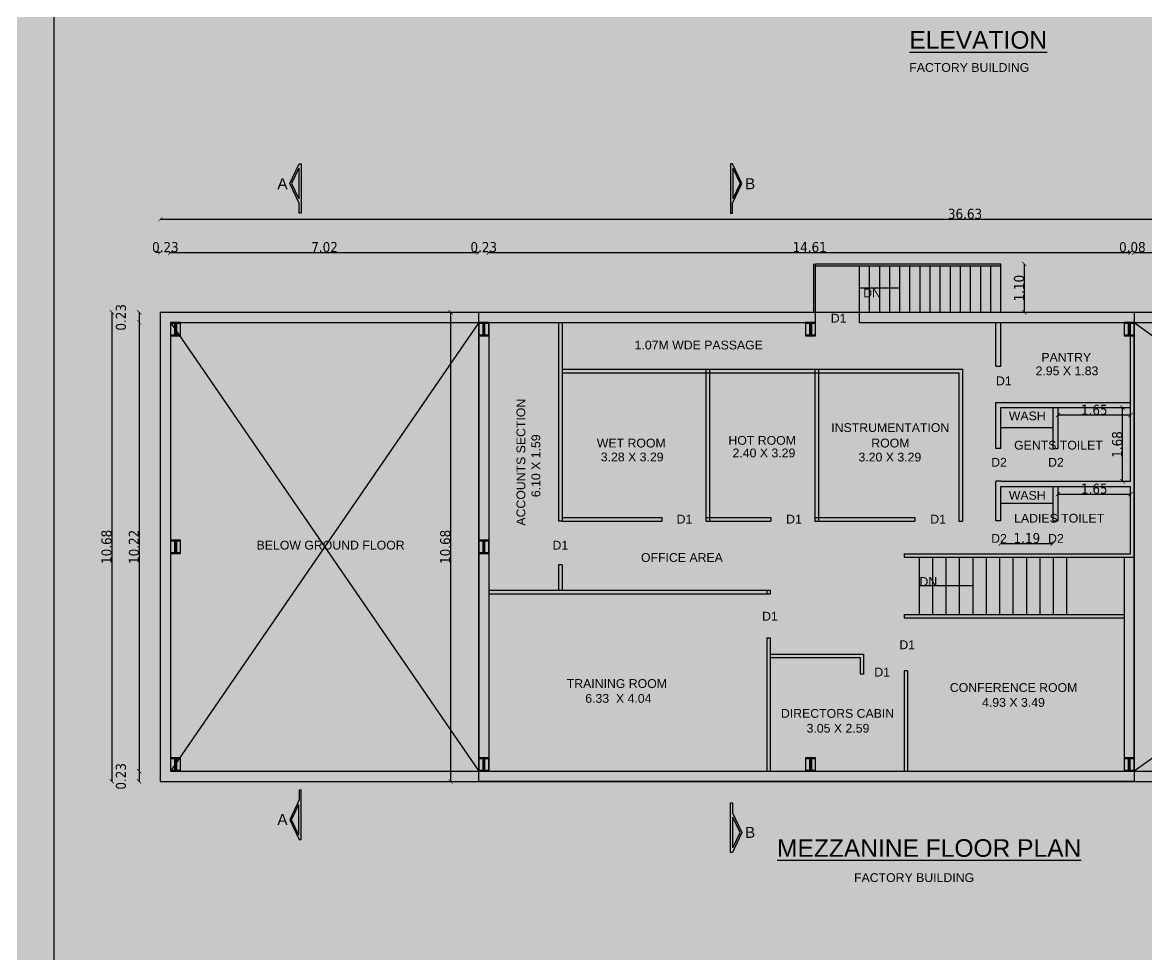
# Model space of a CAD drawing. Header units: metres. Extents: x 0 to 11269, y -5244 to -4054.
# Drawn here: x 10096.2 to 10121.78, y -4839.14 to -4817.93 of the extents above; entities that cross this region are included whole.
import ezdxf

# ---------------------------------------------------------------- set-up
doc = ezdxf.new("R2010")
doc.units = ezdxf.units.M
doc.header["$MEASUREMENT"] = 0
doc.header["$PDMODE"] = 2
doc.linetypes.add('HIDDEN', pattern=[0.375, 0.25, -0.125])
doc.linetypes.add('HIDDEN2', pattern=[0.1875, 0.125, -0.0625])
for name, color, linetype in [('2CON', 5, 'Continuous'), ('3CON', 3, 'Continuous'), ('BOUNDARY', 6, 'Continuous'), ('DIM', 3, 'Continuous'), ('G', 5, 'Continuous'), ('REIN', 3, 'Continuous'), ('TEX', 2, 'Continuous')]:
    doc.layers.add(name, color=color, linetype=linetype)
doc.styles.get("Standard").update_dxf_attribs({"font": 'arial.ttf'})
doc.styles.add('STYLE1', font='tahoma.ttf', dxfattribs={"height": 0.23})
doc.styles.add('SUBBU3', font='swissl.ttf', dxfattribs={"width": 0.8})
doc.dimstyles.new('300', dxfattribs={"dimscale": 0.1, "dimtxt": 500, "dimasz": 2000, "dimexe": 400, "dimexo": 1500, "dimgap": 0, "dimtad": 1, "dimlfac": 0.001, "dimzin": 0, "dimdsep": 46, "dimtxsty": 'Standard', "dimcen": 800, "dimse1": 1, "dimse2": 1, "dimclrd": 1, "dimclre": 5, "dimclrt": 3, "dimadec": 0, "dimazin": 0, "dimtfac": 1, "dimtix": 1, "dimtofl": 0, "dimtmove": 1, "dimatfit": 3, "dimfxl": 0, "dimtolj": 1, "dimtzin": 0, "dimarcsym": 0})
doc.dimstyles.new('FLOOR PLAN', dxfattribs={"dimtxt": 0.4, "dimasz": 0.1, "dimexe": 0.18, "dimexo": 0.0625, "dimgap": 0, "dimtad": 1, "dimzin": 0, "dimdsep": 46, "dimtxsty": 'Standard', "dimblk": 'ARCHTICK', "dimcen": 0.09, "dimse1": 1, "dimse2": 1, "dimclrd": 254, "dimclrt": 3, "dimadec": 0, "dimazin": 0, "dimtfac": 1, "dimtix": 1, "dimtofl": 0, "dimtmove": 1, "dimatfit": 0, "dimfxl": 0, "dimtolj": 1, "dimtzin": 0, "dimlwd": -1, "dimarcsym": 0})
doc.dimstyles.new('GG', dxfattribs={"dimscale": 0.1, "dimtxt": 2000, "dimasz": 2000, "dimexe": 400, "dimexo": 1500, "dimgap": 0.08, "dimtad": 1, "dimlfac": 0.001, "dimzin": 0, "dimdsep": 46, "dimtxsty": 'Standard', "dimcen": 800, "dimse1": 1, "dimse2": 1, "dimclrd": 1, "dimclre": 5, "dimclrt": 3, "dimadec": 0, "dimazin": 0, "dimtfac": 1, "dimtix": 1, "dimtofl": 0, "dimtmove": 0, "dimatfit": 3, "dimfxl": 0, "dimtolj": 1, "dimtzin": 0, "dimarcsym": 0})

# ---------------------------------------------------------------- blocks, each defined once
blk = doc.blocks.new('_ArchTick')
at = {"color": 0, "lineweight": 0, "const_width": 0.15}
blk.add_lwpolyline([(-0.5, -0.5), (0.5, 0.5)], dxfattribs=at)
blk = doc.blocks.new('*D25')
at = {"layer": 'DEFPOINTS', "color": 0, "linetype": 'ByBlock', "ltscale": 100}
for p in [(10100.241, -4824.524), (10098.859, -4824.754), (10100.241, -4824.754)]:
    blk.add_point(p, dxfattribs=at)
at = {"layer": 'DIM', "color": 254, "linetype": 'HIDDEN', "ltscale": 100}
blk.add_line((10098.859, -4824.524), (10098.859, -4824.754), dxfattribs=at)
at = {"layer": 'DIM', "color": 254, "linetype": 'ByBlock', "ltscale": 100, "xscale": 0.1, "yscale": 0.1, "zscale": 0.1}
for p, rotation in [((10098.859, -4824.524), 90), ((10098.859, -4824.754), 270)]:
    blk.add_blockref('_ArchTick', p, dxfattribs=dict(at, rotation=rotation))
at = {"layer": 'DIM', "color": 3, "linetype": 'ByBlock', "ltscale": 100, "insert": (10098.444, -4824.639), "char_height": 0.23, "attachment_point": 5, "rotation": 90, "style": 'STYLE1'}
blk.add_mtext('\\A1;0.23', dxfattribs=at)
blk = doc.blocks.new('*D26')
at = {"layer": 'DEFPOINTS', "color": 0, "linetype": 'ByBlock', "ltscale": 100}
for p in [(10100.241, -4824.754), (10098.859, -4834.971), (10100.369, -4834.971)]:
    blk.add_point(p, dxfattribs=at)
at = {"layer": 'DIM', "color": 254, "linetype": 'HIDDEN', "ltscale": 100}
blk.add_line((10098.859, -4824.754), (10098.859, -4834.971), dxfattribs=at)
at = {"layer": 'DIM', "color": 254, "linetype": 'ByBlock', "ltscale": 100, "xscale": 0.1, "yscale": 0.1, "zscale": 0.1}
for p, rotation in [((10098.859, -4824.754), 90), ((10098.859, -4834.971), 270)]:
    blk.add_blockref('_ArchTick', p, dxfattribs=dict(at, rotation=rotation))
at = {"layer": 'DIM', "color": 3, "linetype": 'ByBlock', "ltscale": 100, "insert": (10098.74, -4829.863), "char_height": 0.23, "attachment_point": 5, "rotation": 90, "style": 'STYLE1'}
blk.add_mtext('\\A1;10.22', dxfattribs=at)
blk = doc.blocks.new('*D27')
at = {"layer": 'DEFPOINTS', "color": 0, "linetype": 'ByBlock', "ltscale": 100}
for p in [(10100.369, -4834.971), (10098.859, -4835.201), (10100.369, -4835.201)]:
    blk.add_point(p, dxfattribs=at)
at = {"layer": 'DIM', "color": 254, "linetype": 'HIDDEN', "ltscale": 100}
blk.add_line((10098.859, -4834.971), (10098.859, -4835.201), dxfattribs=at)
at = {"layer": 'DIM', "color": 254, "linetype": 'ByBlock', "ltscale": 100, "xscale": 0.1, "yscale": 0.1, "zscale": 0.1}
for p, rotation in [((10098.859, -4834.971), 90), ((10098.859, -4835.201), 270)]:
    blk.add_blockref('_ArchTick', p, dxfattribs=dict(at, rotation=rotation))
at = {"layer": 'DIM', "color": 3, "linetype": 'ByBlock', "ltscale": 100, "insert": (10098.444, -4835.086), "char_height": 0.23, "attachment_point": 5, "rotation": 90, "style": 'STYLE1'}
blk.add_mtext('\\A1;0.23', dxfattribs=at)
blk = doc.blocks.new('*D28')
at = {"layer": 'DEFPOINTS', "color": 0, "linetype": 'ByBlock', "ltscale": 100}
for p in [(10100.67, -4824.524), (10098.237, -4835.201), (10100.67, -4835.201)]:
    blk.add_point(p, dxfattribs=at)
at = {"layer": 'DIM', "color": 254, "linetype": 'HIDDEN', "ltscale": 100}
blk.add_line((10098.237, -4824.524), (10098.237, -4835.201), dxfattribs=at)
at = {"layer": 'DIM', "color": 254, "linetype": 'ByBlock', "ltscale": 100, "xscale": 0.1, "yscale": 0.1, "zscale": 0.1}
for p, rotation in [((10098.237, -4824.524), 90), ((10098.237, -4835.201), 270)]:
    blk.add_blockref('_ArchTick', p, dxfattribs=dict(at, rotation=rotation))
at = {"layer": 'DIM', "color": 3, "linetype": 'ByBlock', "ltscale": 100, "insert": (10098.117, -4829.863), "char_height": 0.23, "attachment_point": 5, "rotation": 90, "style": 'STYLE1'}
blk.add_mtext('\\A1;10.68', dxfattribs=at)
blk = doc.blocks.new('*D29')
at = {"layer": 'DEFPOINTS', "color": 0, "linetype": 'ByBlock', "ltscale": 100}
for p in [(10099.57, -4823.163), (10099.34, -4824.646), (10099.57, -4824.646)]:
    blk.add_point(p, dxfattribs=at)
at = {"layer": 'DIM', "color": 254, "linetype": 'HIDDEN', "ltscale": 100}
for p, q in [((10099.34, -4823.163), (10099.24, -4823.163)), ((10099.57, -4823.163), (10099.67, -4823.163))]:
    blk.add_line(p, q, dxfattribs=at)
at = {"layer": 'DIM', "color": 254, "linetype": 'ByBlock', "ltscale": 100, "xscale": 0.1, "yscale": 0.1, "zscale": 0.1}
blk.add_blockref('_ArchTick', (10099.34, -4823.163), dxfattribs=at)
at = {"layer": 'DIM', "color": 254, "linetype": 'ByBlock', "ltscale": 100, "xscale": 0.1, "yscale": 0.1, "zscale": 0.1, "rotation": 180}
blk.add_blockref('_ArchTick', (10099.57, -4823.163), dxfattribs=at)
at = {"layer": 'DIM', "color": 3, "linetype": 'ByBlock', "ltscale": 100, "insert": (10099.455, -4823.043), "char_height": 0.23, "attachment_point": 5, "style": 'STYLE1'}
blk.add_mtext('\\A1;0.23', dxfattribs=at)
blk = doc.blocks.new('*D30')
at = {"layer": 'DEFPOINTS', "color": 0, "linetype": 'ByBlock', "ltscale": 100}
for p in [(10106.585, -4823.163), (10099.57, -4824.646), (10106.585, -4825.121)]:
    blk.add_point(p, dxfattribs=at)
at = {"layer": 'DIM', "color": 254, "linetype": 'HIDDEN', "ltscale": 100}
blk.add_line((10099.57, -4823.163), (10106.585, -4823.163), dxfattribs=at)
at = {"layer": 'DIM', "color": 254, "linetype": 'ByBlock', "ltscale": 100, "xscale": 0.1, "yscale": 0.1, "zscale": 0.1, "rotation": 180}
blk.add_blockref('_ArchTick', (10099.57, -4823.163), dxfattribs=at)
at = {"layer": 'DIM', "color": 254, "linetype": 'ByBlock', "ltscale": 100, "xscale": 0.1, "yscale": 0.1, "zscale": 0.1}
blk.add_blockref('_ArchTick', (10106.585, -4823.163), dxfattribs=at)
at = {"layer": 'DIM', "color": 3, "linetype": 'ByBlock', "ltscale": 100, "insert": (10103.077, -4823.043), "char_height": 0.23, "attachment_point": 5, "style": 'STYLE1'}
blk.add_mtext('\\A1;7.02', dxfattribs=at)
blk = doc.blocks.new('*D31')
at = {"layer": 'DEFPOINTS', "color": 0, "linetype": 'ByBlock', "ltscale": 100}
for p in [(10106.815, -4823.163), (10106.585, -4825.121), (10106.815, -4825.118)]:
    blk.add_point(p, dxfattribs=at)
at = {"layer": 'DIM', "color": 254, "linetype": 'HIDDEN', "ltscale": 100}
for p, q in [((10106.585, -4823.163), (10106.485, -4823.163)), ((10106.815, -4823.163), (10106.915, -4823.163))]:
    blk.add_line(p, q, dxfattribs=at)
at = {"layer": 'DIM', "color": 254, "linetype": 'ByBlock', "ltscale": 100, "xscale": 0.1, "yscale": 0.1, "zscale": 0.1}
blk.add_blockref('_ArchTick', (10106.585, -4823.163), dxfattribs=at)
at = {"layer": 'DIM', "color": 254, "linetype": 'ByBlock', "ltscale": 100, "xscale": 0.1, "yscale": 0.1, "zscale": 0.1, "rotation": 180}
blk.add_blockref('_ArchTick', (10106.815, -4823.163), dxfattribs=at)
at = {"layer": 'DIM', "color": 3, "linetype": 'ByBlock', "ltscale": 100, "insert": (10106.7, -4823.043), "char_height": 0.23, "attachment_point": 5, "style": 'STYLE1'}
blk.add_mtext('\\A1;0.23', dxfattribs=at)
blk = doc.blocks.new('*D32')
at = {"layer": 'DEFPOINTS', "color": 0, "linetype": 'ByBlock', "ltscale": 100}
for p in [(10121.42, -4823.163), (10106.815, -4825.118), (10121.42, -4825.118)]:
    blk.add_point(p, dxfattribs=at)
at = {"layer": 'DIM', "color": 254, "linetype": 'HIDDEN', "ltscale": 100}
blk.add_line((10106.815, -4823.163), (10121.42, -4823.163), dxfattribs=at)
at = {"layer": 'DIM', "color": 254, "linetype": 'ByBlock', "ltscale": 100, "xscale": 0.1, "yscale": 0.1, "zscale": 0.1, "rotation": 180}
blk.add_blockref('_ArchTick', (10106.815, -4823.163), dxfattribs=at)
at = {"layer": 'DIM', "color": 254, "linetype": 'ByBlock', "ltscale": 100, "xscale": 0.1, "yscale": 0.1, "zscale": 0.1}
blk.add_blockref('_ArchTick', (10121.42, -4823.163), dxfattribs=at)
at = {"layer": 'DIM', "color": 3, "linetype": 'ByBlock', "ltscale": 100, "insert": (10114.117, -4823.043), "char_height": 0.23, "attachment_point": 5, "style": 'STYLE1'}
blk.add_mtext('\\A1;14.61', dxfattribs=at)
blk = doc.blocks.new('*D33')
at = {"layer": 'DEFPOINTS', "color": 0, "linetype": 'ByBlock', "ltscale": 100}
for p in [(10121.5, -4823.163), (10121.42, -4825.118), (10121.5, -4825.118)]:
    blk.add_point(p, dxfattribs=at)
at = {"layer": 'DIM', "color": 254, "linetype": 'HIDDEN', "ltscale": 100}
for p, q in [((10121.42, -4823.163), (10121.32, -4823.163)), ((10121.5, -4823.163), (10121.6, -4823.163))]:
    blk.add_line(p, q, dxfattribs=at)
at = {"layer": 'DIM', "color": 254, "linetype": 'ByBlock', "ltscale": 100, "xscale": 0.1, "yscale": 0.1, "zscale": 0.1}
blk.add_blockref('_ArchTick', (10121.42, -4823.163), dxfattribs=at)
at = {"layer": 'DIM', "color": 254, "linetype": 'ByBlock', "ltscale": 100, "xscale": 0.1, "yscale": 0.1, "zscale": 0.1, "rotation": 180}
blk.add_blockref('_ArchTick', (10121.5, -4823.163), dxfattribs=at)
at = {"layer": 'DIM', "color": 3, "linetype": 'ByBlock', "ltscale": 100, "insert": (10121.46, -4823.043), "char_height": 0.23, "attachment_point": 5, "style": 'STYLE1'}
blk.add_mtext('\\A1;0.08', dxfattribs=at)
blk = doc.blocks.new('*D34')
at = {"layer": 'DEFPOINTS', "color": 0, "linetype": 'ByBlock', "ltscale": 100}
for p in [(10135.735, -4823.163), (10121.5, -4825.118), (10135.735, -4825.118)]:
    blk.add_point(p, dxfattribs=at)
at = {"layer": 'DIM', "color": 254, "linetype": 'HIDDEN', "ltscale": 100}
blk.add_line((10121.5, -4823.163), (10135.735, -4823.163), dxfattribs=at)
at = {"layer": 'DIM', "color": 254, "linetype": 'ByBlock', "ltscale": 100, "xscale": 0.1, "yscale": 0.1, "zscale": 0.1, "rotation": 180}
blk.add_blockref('_ArchTick', (10121.5, -4823.163), dxfattribs=at)
at = {"layer": 'DIM', "color": 254, "linetype": 'ByBlock', "ltscale": 100, "xscale": 0.1, "yscale": 0.1, "zscale": 0.1}
blk.add_blockref('_ArchTick', (10135.735, -4823.163), dxfattribs=at)
at = {"layer": 'DIM', "color": 3, "linetype": 'ByBlock', "ltscale": 100, "insert": (10128.617, -4823.046), "char_height": 0.23, "attachment_point": 5, "style": 'STYLE1'}
blk.add_mtext('\\A1;14.24', dxfattribs=at)
blk = doc.blocks.new('*D36')
at = {"layer": 'DEFPOINTS', "color": 0, "linetype": 'ByBlock', "ltscale": 100}
for p in [(10135.965, -4822.405), (10099.34, -4823.859), (10135.965, -4823.859)]:
    blk.add_point(p, dxfattribs=at)
at = {"layer": 'DIM', "color": 254, "linetype": 'HIDDEN', "ltscale": 100}
blk.add_line((10099.34, -4822.405), (10135.965, -4822.405), dxfattribs=at)
at = {"layer": 'DIM', "color": 254, "linetype": 'ByBlock', "ltscale": 100, "xscale": 0.1, "yscale": 0.1, "zscale": 0.1, "rotation": 180}
blk.add_blockref('_ArchTick', (10099.34, -4822.405), dxfattribs=at)
at = {"layer": 'DIM', "color": 254, "linetype": 'ByBlock', "ltscale": 100, "xscale": 0.1, "yscale": 0.1, "zscale": 0.1}
blk.add_blockref('_ArchTick', (10135.965, -4822.405), dxfattribs=at)
at = {"layer": 'DIM', "color": 3, "linetype": 'ByBlock', "ltscale": 100, "insert": (10117.652, -4822.285), "char_height": 0.23, "attachment_point": 5, "style": 'STYLE1'}
blk.add_mtext('\\A1;36.63', dxfattribs=at)
blk = doc.blocks.new('*D41')
at = {"layer": 'DEFPOINTS', "color": 0, "linetype": 'ByBlock', "ltscale": 100}
for p in [(10109.47, -4824.524), (10105.945, -4835.201), (10109.47, -4835.201)]:
    blk.add_point(p, dxfattribs=at)
at = {"layer": 'DIM', "color": 254, "linetype": 'HIDDEN', "ltscale": 100}
blk.add_line((10105.945, -4824.524), (10105.945, -4835.201), dxfattribs=at)
at = {"layer": 'DIM', "color": 254, "linetype": 'ByBlock', "ltscale": 100, "xscale": 0.1, "yscale": 0.1, "zscale": 0.1}
for p, rotation in [((10105.945, -4824.524), 90), ((10105.945, -4835.201), 270)]:
    blk.add_blockref('_ArchTick', p, dxfattribs=dict(at, rotation=rotation))
at = {"layer": 'DIM', "color": 3, "linetype": 'ByBlock', "ltscale": 100, "insert": (10105.825, -4829.863), "char_height": 0.23, "attachment_point": 5, "rotation": 90, "style": 'STYLE1'}
blk.add_mtext('\\A1;10.68', dxfattribs=at)
blk = doc.blocks.new('*D55')
at = {"layer": 'DEFPOINTS', "color": 0, "linetype": 'ByBlock', "ltscale": 100}
for p in [(10118.466, -4828.679), (10119.652, -4828.679), (10119.652, -4829.787)]:
    blk.add_point(p, dxfattribs=at)
at = {"layer": 'DIM', "color": 254, "linetype": 'HIDDEN', "ltscale": 100}
blk.add_line((10118.466, -4829.787), (10119.652, -4829.787), dxfattribs=at)
at = {"layer": 'DIM', "color": 254, "linetype": 'ByBlock', "ltscale": 100, "xscale": 0.1, "yscale": 0.1, "zscale": 0.1, "rotation": 180}
blk.add_blockref('_ArchTick', (10118.466, -4829.787), dxfattribs=at)
at = {"layer": 'DIM', "color": 254, "linetype": 'ByBlock', "ltscale": 100, "xscale": 0.1, "yscale": 0.1, "zscale": 0.1}
blk.add_blockref('_ArchTick', (10119.652, -4829.787), dxfattribs=at)
at = {"layer": 'DIM', "color": 3, "linetype": 'ByBlock', "ltscale": 100, "insert": (10119.059, -4829.667), "char_height": 0.23, "attachment_point": 5, "style": 'STYLE1'}
blk.add_mtext('\\A1;1.19', dxfattribs=at)
blk = doc.blocks.new('*D56')
at = {"layer": 'DEFPOINTS', "color": 0, "linetype": 'ByBlock', "ltscale": 100}
for p in [(10119.767, -4828.662), (10121.42, -4828.662), (10121.42, -4828.662)]:
    blk.add_point(p, dxfattribs=at)
at = {"layer": 'DIM', "color": 254, "linetype": 'HIDDEN', "ltscale": 100}
blk.add_line((10119.767, -4828.662), (10121.42, -4828.662), dxfattribs=at)
at = {"layer": 'DIM', "color": 254, "linetype": 'ByBlock', "ltscale": 100, "xscale": 0.1, "yscale": 0.1, "zscale": 0.1, "rotation": 180}
blk.add_blockref('_ArchTick', (10119.767, -4828.662), dxfattribs=at)
at = {"layer": 'DIM', "color": 254, "linetype": 'ByBlock', "ltscale": 100, "xscale": 0.1, "yscale": 0.1, "zscale": 0.1}
blk.add_blockref('_ArchTick', (10121.42, -4828.662), dxfattribs=at)
at = {"layer": 'DIM', "color": 3, "linetype": 'ByBlock', "ltscale": 100, "insert": (10120.593, -4828.542), "char_height": 0.23, "attachment_point": 5, "style": 'STYLE1'}
blk.add_mtext('\\A1;1.65', dxfattribs=at)
blk = doc.blocks.new('*D57')
at = {"layer": 'DEFPOINTS', "color": 0, "linetype": 'ByBlock', "ltscale": 100}
for p in [(10120.219, -4826.694), (10121.236, -4826.694), (10120.219, -4828.371)]:
    blk.add_point(p, dxfattribs=at)
at = {"layer": 'DIM', "color": 254, "linetype": 'HIDDEN', "ltscale": 100}
blk.add_line((10121.236, -4828.371), (10121.236, -4826.694), dxfattribs=at)
at = {"layer": 'DIM', "color": 254, "linetype": 'ByBlock', "ltscale": 100, "xscale": 0.1, "yscale": 0.1, "zscale": 0.1}
for p, rotation in [((10121.236, -4826.694), 90), ((10121.236, -4828.371), 270)]:
    blk.add_blockref('_ArchTick', p, dxfattribs=dict(at, rotation=rotation))
at = {"layer": 'DIM', "color": 3, "linetype": 'ByBlock', "ltscale": 100, "insert": (10121.116, -4827.533), "char_height": 0.23, "attachment_point": 5, "rotation": 90, "style": 'STYLE1'}
blk.add_mtext('\\A1;1.68', dxfattribs=at)
blk = doc.blocks.new('*D58')
at = {"layer": 'DEFPOINTS', "color": 0, "linetype": 'ByBlock', "ltscale": 100}
for p in [(10119.767, -4826.865), (10119.767, -4826.89), (10121.42, -4826.89)]:
    blk.add_point(p, dxfattribs=at)
at = {"layer": 'DIM', "color": 254, "linetype": 'HIDDEN', "ltscale": 100}
blk.add_line((10121.42, -4826.865), (10119.767, -4826.865), dxfattribs=at)
at = {"layer": 'DIM', "color": 254, "linetype": 'ByBlock', "ltscale": 100, "xscale": 0.1, "yscale": 0.1, "zscale": 0.1, "rotation": 180}
blk.add_blockref('_ArchTick', (10119.767, -4826.865), dxfattribs=at)
at = {"layer": 'DIM', "color": 254, "linetype": 'ByBlock', "ltscale": 100, "xscale": 0.1, "yscale": 0.1, "zscale": 0.1}
blk.add_blockref('_ArchTick', (10121.42, -4826.865), dxfattribs=at)
at = {"layer": 'DIM', "color": 3, "linetype": 'ByBlock', "ltscale": 100, "insert": (10120.593, -4826.746), "char_height": 0.23, "attachment_point": 5, "style": 'STYLE1'}
blk.add_mtext('\\A1;1.65', dxfattribs=at)
blk = doc.blocks.new('*D60')
at = {"layer": 'DEFPOINTS', "color": 0, "linetype": 'ByBlock', "ltscale": 100}
for p in [(10118.47, -4823.424), (10118.47, -4824.524), (10119.001, -4824.524)]:
    blk.add_point(p, dxfattribs=at)
at = {"layer": 'DIM', "color": 254, "linetype": 'HIDDEN', "ltscale": 100}
blk.add_line((10119.001, -4823.424), (10119.001, -4824.524), dxfattribs=at)
at = {"layer": 'DIM', "color": 254, "linetype": 'ByBlock', "ltscale": 100, "xscale": 0.1, "yscale": 0.1, "zscale": 0.1}
for p, rotation in [((10119.001, -4823.424), 90), ((10119.001, -4824.524), 270)]:
    blk.add_blockref('_ArchTick', p, dxfattribs=dict(at, rotation=rotation))
at = {"layer": 'DIM', "color": 3, "linetype": 'ByBlock', "ltscale": 100, "insert": (10118.881, -4823.974), "char_height": 0.23, "attachment_point": 5, "rotation": 90, "style": 'STYLE1'}
blk.add_mtext('\\A1;1.10', dxfattribs=at)

msp = doc.modelspace()

# ---------------------------------------------------------------- hatches: boundary and pattern name
at = {"layer": 'DIM', "linetype": 'ByBlock', "ltscale": 100}
for points in [[(10099.79979, -4825.05904), (10099.79979, -4825.03404), (10099.70479, -4825.03404), (10099.70479, -4824.77904), (10099.79979, -4824.77904), (10099.79979, -4824.75404), (10099.56979, -4824.75404), (10099.56979, -4824.77904), (10099.66479, -4824.77904), (10099.66479, -4825.03404), (10099.56979, -4825.03404), (10099.56979, -4825.05904)], [(10106.81479, -4825.05904), (10106.81479, -4825.03404), (10106.71979, -4825.03404), (10106.71979, -4824.77904), (10106.81479, -4824.77904), (10106.81479, -4824.75404), (10106.58479, -4824.75404), (10106.58479, -4824.77904), (10106.67979, -4824.77904), (10106.67979, -4825.03404), (10106.58479, -4825.03404), (10106.58479, -4825.05904)], [(10114.15479, -4824.77904), (10114.24979, -4824.77904), (10114.24979, -4824.75404), (10114.01979, -4824.75404), (10114.01979, -4824.77904), (10114.11479, -4824.77904), (10114.11479, -4825.03404), (10114.01979, -4825.03404), (10114.01979, -4825.05904), (10114.24979, -4825.05904), (10114.24979, -4825.03404), (10114.15479, -4825.03404)], [(10121.40479, -4824.77904), (10121.49979, -4824.77904), (10121.49979, -4824.75404), (10121.26979, -4824.75404), (10121.26979, -4824.77904), (10121.36479, -4824.77904), (10121.36479, -4825.03404), (10121.26979, -4825.03404), (10121.26979, -4825.05904), (10121.49979, -4825.05904), (10121.49979, -4825.03404), (10121.40479, -4825.03404)], [(10099.70479, -4829.73454), (10099.79979, -4829.73454), (10099.79979, -4829.70954), (10099.56979, -4829.70954), (10099.56979, -4829.73454), (10099.66479, -4829.73454), (10099.66479, -4829.98954), (10099.56979, -4829.98954), (10099.56979, -4830.01454), (10099.79979, -4830.01454), (10099.79979, -4829.98954), (10099.70479, -4829.98954)], [(10106.71979, -4829.73454), (10106.81479, -4829.73454), (10106.81479, -4829.70954), (10106.58479, -4829.70954), (10106.58479, -4829.73454), (10106.67979, -4829.73454), (10106.67979, -4829.98954), (10106.58479, -4829.98954), (10106.58479, -4830.01454), (10106.81479, -4830.01454), (10106.81479, -4829.98954), (10106.71979, -4829.98954)], [(10099.79979, -4834.97104), (10099.79979, -4834.94604), (10099.70479, -4834.94604), (10099.70479, -4834.69104), (10099.79979, -4834.69104), (10099.79979, -4834.66604), (10099.56979, -4834.66604), (10099.56979, -4834.69104), (10099.66479, -4834.69104), (10099.66479, -4834.94604), (10099.56979, -4834.94604), (10099.56979, -4834.97104)], [(10106.81479, -4834.97104), (10106.81479, -4834.94604), (10106.71979, -4834.94604), (10106.71979, -4834.69104), (10106.81479, -4834.69104), (10106.81479, -4834.66604), (10106.58479, -4834.66604), (10106.58479, -4834.69104), (10106.67979, -4834.69104), (10106.67979, -4834.94604), (10106.58479, -4834.94604), (10106.58479, -4834.97104)], [(10114.15479, -4834.69104), (10114.24979, -4834.69104), (10114.24979, -4834.66604), (10114.01979, -4834.66604), (10114.01979, -4834.69104), (10114.11479, -4834.69104), (10114.11479, -4834.94604), (10114.01979, -4834.94604), (10114.01979, -4834.97104), (10114.24979, -4834.97104), (10114.24979, -4834.94604), (10114.15479, -4834.94604)], [(10121.40479, -4834.69104), (10121.49979, -4834.69104), (10121.49979, -4834.66604), (10121.26979, -4834.66604), (10121.26979, -4834.69104), (10121.36479, -4834.69104), (10121.36479, -4834.94604), (10121.26979, -4834.94604), (10121.26979, -4834.97104), (10121.49979, -4834.97104), (10121.49979, -4834.94604), (10121.40479, -4834.94604)]]:
    msp.add_hatch(color=1, dxfattribs=at).paths.add_polyline_path(points)

# ---------------------------------------------------------------- linework, layer by layer
at = {"linetype": 'ByBlock'}
msp.add_lwpolyline([(10096.92154, -4803.60476), (10160.08777, -4803.60476), (10160.08777, -4857.93311), (10096.92154, -4857.93311)], close=True, dxfattribs=at)
at = {"layer": 'DIM', "color": 4, "linetype": 'ByBlock', "ltscale": 100}
for p, q in [((10114.20979, -4824.52404), (10114.20979, -4823.42404)), ((10114.24979, -4824.52404), (10114.24979, -4823.42404)), ((10114.24979, -4823.42404), (10118.46979, -4823.42404)), ((10114.24979, -4823.46404), (10118.46979, -4823.46404)), ((10115.24979, -4824.52404), (10115.24979, -4823.46404)), ((10115.47979, -4824.52404), (10115.47979, -4823.46404)), ((10115.70979, -4824.52404), (10115.70979, -4823.46404)), ((10115.93979, -4824.52404), (10115.93979, -4823.46404)), ((10116.16979, -4824.52404), (10116.16979, -4823.46404)), ((10116.39979, -4824.52404), (10116.39979, -4823.46404)), ((10116.62979, -4824.52404), (10116.62979, -4823.46404)), ((10116.62979, -4824.52404), (10116.62979, -4823.46404)), ((10116.85979, -4824.52404), (10116.85979, -4823.46404)), ((10117.08979, -4824.52404), (10117.08979, -4823.46404)), ((10117.31979, -4824.52404), (10117.31979, -4823.46404)), ((10117.54979, -4824.52404), (10117.54979, -4823.46404)), ((10117.77979, -4824.52404), (10117.77979, -4823.46404)), ((10118.00979, -4824.52404), (10118.00979, -4823.46404)), ((10118.23979, -4824.52404), (10118.23979, -4823.46404)), ((10118.46979, -4824.52404), (10118.46979, -4823.42404)), ((10099.33979, -4824.52404), (10099.33979, -4835.20104)), ((10099.33979, -4824.52404), (10114.24979, -4824.52404)), ((10114.24979, -4824.75404), (10114.24979, -4824.52404)), ((10115.24979, -4824.52404), (10121.27029, -4824.52404)), ((10115.24979, -4824.75404), (10115.24979, -4824.52404)), ((10120.83379, -4824.52404), (10124.21529, -4824.52404)), ((10099.56979, -4824.75404), (10099.56979, -4834.97104)), ((10099.56979, -4824.75404), (10114.24979, -4824.75404)), ((10099.66479, -4824.77904), (10099.56979, -4824.77904)), ((10099.66479, -4824.77904), (10099.66479, -4825.03404)), ((10099.79979, -4824.77904), (10099.70479, -4824.77904)), ((10099.70479, -4824.77904), (10099.70479, -4825.03404)), ((10106.58479, -4824.75404), (10106.58479, -4834.97104)), ((10106.67979, -4824.77904), (10106.58479, -4824.77904)), ((10106.67979, -4824.77904), (10106.67979, -4825.03404)), ((10106.81479, -4824.77904), (10106.71979, -4824.77904)), ((10106.71979, -4824.77904), (10106.71979, -4825.03404)), ((10106.81479, -4824.75404), (10106.81479, -4826.81204)), ((10108.40079, -4824.75404), (10108.40079, -4829.27504)), ((10108.48079, -4824.75404), (10108.48079, -4829.27504)), ((10114.11479, -4824.77904), (10114.01979, -4824.77904)), ((10114.11479, -4824.77904), (10114.11479, -4825.03404)), ((10114.24979, -4824.77904), (10114.15479, -4824.77904)), ((10114.15479, -4824.77904), (10114.15479, -4825.03404)), ((10115.24979, -4824.75404), (10121.27029, -4824.75404)), ((10118.35079, -4825.75404), (10118.35079, -4824.75404)), ((10118.46579, -4825.75404), (10118.46579, -4824.75404)), ((10120.83379, -4824.75404), (10124.21529, -4824.75404)), ((10121.36479, -4824.77904), (10121.26979, -4824.77904)), ((10121.36479, -4824.77904), (10121.36479, -4825.03404)), ((10121.49979, -4824.77904), (10121.40479, -4824.77904)), ((10121.40479, -4824.77904), (10121.40479, -4825.03404)), ((10121.41979, -4828.37104), (10121.41979, -4824.75404)), ((10121.49979, -4834.94604), (10121.49979, -4824.75404)), ((10099.56979, -4825.03404), (10099.66479, -4825.03404)), ((10099.70479, -4825.03404), (10099.79979, -4825.03404)), ((10106.58479, -4825.03404), (10106.67979, -4825.03404)), ((10106.71979, -4825.03404), (10106.81479, -4825.03404)), ((10114.01979, -4825.03404), (10114.11479, -4825.03404)), ((10114.15479, -4825.03404), (10114.24979, -4825.03404)), ((10121.26979, -4825.03404), (10121.36479, -4825.03404)), ((10121.40479, -4825.03404), (10121.49979, -4825.03404)), ((10106.81479, -4825.69654), (10106.81479, -4834.97104)), ((10118.35079, -4825.75404), (10118.46579, -4825.75404)), ((10108.48079, -4825.82104), (10117.59079, -4825.82104)), ((10108.48079, -4825.90104), (10117.51079, -4825.90104)), ((10111.75579, -4825.82104), (10111.75579, -4829.27504)), ((10111.83579, -4825.82104), (10111.83579, -4829.27504)), ((10111.83579, -4825.82104), (10111.83579, -4829.27504)), ((10114.23579, -4825.82104), (10114.23579, -4829.27504)), ((10114.31579, -4825.82104), (10114.31579, -4829.27504)), ((10117.51079, -4825.90104), (10117.51079, -4829.19504)), ((10117.59079, -4825.82104), (10117.59079, -4829.27504)), ((10118.35079, -4826.57904), (10118.46579, -4826.57904)), ((10118.35079, -4827.62104), (10118.35079, -4826.57904)), ((10118.46579, -4826.57904), (10121.41979, -4826.57904)), ((10118.46579, -4826.69404), (10121.41979, -4826.69404)), ((10118.46579, -4827.62104), (10118.46579, -4826.69404)), ((10119.65179, -4826.69404), (10119.65179, -4827.62104)), ((10119.76679, -4826.69404), (10119.76679, -4827.62104)), ((10118.46579, -4827.62104), (10118.35079, -4827.62104)), ((10119.65179, -4827.62104), (10119.76679, -4827.62104)), ((10118.35079, -4829.27104), (10118.35079, -4828.37104)), ((10118.46579, -4828.37104), (10118.35079, -4828.37104)), ((10118.46579, -4828.37104), (10121.41979, -4828.37104)), ((10118.46579, -4828.48604), (10121.41979, -4828.48604)), ((10118.46579, -4829.27104), (10118.46579, -4828.48604)), ((10119.65179, -4828.48604), (10119.65179, -4829.27104)), ((10119.76679, -4828.48604), (10119.76679, -4829.27104)), ((10121.41979, -4830.02104), (10121.41979, -4828.48604)), ((10108.48079, -4829.27504), (10108.40079, -4829.27504)), ((10108.48079, -4829.19504), (10110.75579, -4829.19504)), ((10108.48079, -4829.27504), (10110.75579, -4829.27504)), ((10110.75579, -4829.19504), (10110.75579, -4829.27504)), ((10111.75579, -4829.19504), (10113.23579, -4829.19504)), ((10111.75579, -4829.19504), (10111.75579, -4829.27504)), ((10111.75579, -4829.27504), (10113.23579, -4829.27504)), ((10113.23579, -4829.19504), (10113.23579, -4829.27504)), ((10114.23579, -4829.19504), (10116.51079, -4829.19504)), ((10114.23579, -4829.19504), (10114.23579, -4829.27504)), ((10114.23579, -4829.27504), (10116.51079, -4829.27504)), ((10116.51079, -4829.19504), (10116.51079, -4829.27504)), ((10117.51079, -4829.19504), (10117.51079, -4829.27504)), ((10117.51079, -4829.27504), (10117.59079, -4829.27504)), ((10118.46579, -4829.27104), (10118.35079, -4829.27104)), ((10119.65179, -4829.27104), (10119.76679, -4829.27104)), ((10099.66479, -4829.73454), (10099.56979, -4829.73454)), ((10099.66479, -4829.73454), (10099.66479, -4829.98954)), ((10099.79979, -4829.73454), (10099.70479, -4829.73454)), ((10099.70479, -4829.73454), (10099.70479, -4829.98954)), ((10106.67979, -4829.73454), (10106.58479, -4829.73454)), ((10106.67979, -4829.73454), (10106.67979, -4829.98954)), ((10106.81479, -4829.73454), (10106.71979, -4829.73454)), ((10106.71979, -4829.73454), (10106.71979, -4829.98954)), ((10099.56979, -4829.98954), (10099.66479, -4829.98954)), ((10099.70479, -4829.98954), (10099.79979, -4829.98954)), ((10106.58479, -4829.98954), (10106.67979, -4829.98954)), ((10106.71979, -4829.98954), (10106.81479, -4829.98954)), ((10116.26479, -4830.02104), (10121.41979, -4830.02104)), ((10116.26479, -4830.02104), (10116.26479, -4830.10104)), ((10116.26479, -4830.10104), (10121.49979, -4830.10104)), ((10116.61479, -4831.40104), (10116.61479, -4830.10104)), ((10116.91979, -4831.40104), (10116.91979, -4830.10104)), ((10117.22479, -4831.40104), (10117.22479, -4830.10104)), ((10117.52979, -4831.40104), (10117.52979, -4830.10104)), ((10117.83479, -4831.40104), (10117.83479, -4830.10104)), ((10118.13979, -4831.40104), (10118.13979, -4830.10104)), ((10118.44479, -4831.40104), (10118.44479, -4830.10104)), ((10118.74979, -4831.40104), (10118.74979, -4830.10104)), ((10119.05479, -4831.40104), (10119.05479, -4830.10104)), ((10119.35979, -4831.40104), (10119.35979, -4830.10104)), ((10119.66479, -4831.40104), (10119.66479, -4830.10104)), ((10119.96979, -4831.40104), (10119.96979, -4830.10104)), ((10121.26979, -4830.10104), (10121.26979, -4834.97104)), ((10121.49979, -4829.87104), (10121.49979, -4834.97104)), ((10108.40079, -4830.27504), (10108.40079, -4830.85004)), ((10108.48079, -4830.27504), (10108.40079, -4830.27504)), ((10108.48079, -4830.27504), (10108.48079, -4830.85004)), ((10106.81479, -4830.85004), (10113.21979, -4830.85004)), ((10113.13979, -4830.85004), (10113.13979, -4830.93004)), ((10113.21979, -4830.85004), (10113.21979, -4830.93004)), ((10106.81479, -4830.93004), (10113.21979, -4830.93004)), ((10113.13979, -4830.93004), (10113.21979, -4830.93004)), ((10116.26479, -4831.40104), (10121.26979, -4831.40104)), ((10116.26479, -4831.40104), (10116.26479, -4831.48104)), ((10116.26479, -4831.48104), (10121.26979, -4831.48104)), ((10119.96979, -4831.40104), (10121.26979, -4831.40104)), ((10113.13979, -4831.93004), (10113.13979, -4834.97104)), ((10113.13979, -4831.93004), (10113.21979, -4831.93004)), ((10113.21979, -4831.93004), (10113.21979, -4834.97104)), ((10113.21979, -4832.30304), (10115.34479, -4832.30304)), ((10113.21979, -4832.38304), (10115.26479, -4832.38304)), ((10115.26479, -4832.38304), (10115.26479, -4832.76104)), ((10115.34479, -4832.30304), (10115.34479, -4832.68104)), ((10115.34479, -4832.76104), (10115.26479, -4832.76104)), ((10115.34479, -4832.68104), (10115.34479, -4832.76104)), ((10116.26479, -4832.68104), (10116.26479, -4834.97104)), ((10116.34479, -4832.68104), (10116.26479, -4832.68104)), ((10116.34479, -4832.68104), (10116.34479, -4834.97104)), ((10116.34479, -4832.68104), (10116.34479, -4834.97104)), ((10099.66479, -4834.69104), (10099.56979, -4834.69104)), ((10099.66479, -4834.69104), (10099.66479, -4834.94604)), ((10099.79979, -4834.69104), (10099.70479, -4834.69104)), ((10099.70479, -4834.69104), (10099.70479, -4834.94604)), ((10106.67979, -4834.69104), (10106.58479, -4834.69104)), ((10106.67979, -4834.69104), (10106.67979, -4834.94604)), ((10106.81479, -4834.69104), (10106.71979, -4834.69104)), ((10106.71979, -4834.69104), (10106.71979, -4834.94604)), ((10114.11479, -4834.69104), (10114.01979, -4834.69104)), ((10114.11479, -4834.69104), (10114.11479, -4834.94604)), ((10114.24979, -4834.69104), (10114.15479, -4834.69104)), ((10114.15479, -4834.69104), (10114.15479, -4834.94604)), ((10121.36479, -4834.69104), (10121.26979, -4834.69104)), ((10121.36479, -4834.69104), (10121.36479, -4834.94604)), ((10121.49979, -4834.69104), (10121.40479, -4834.69104)), ((10121.40479, -4834.69104), (10121.40479, -4834.94604)), ((10099.56979, -4834.94604), (10099.66479, -4834.94604)), ((10099.56979, -4834.97104), (10101.16779, -4834.97104)), ((10099.70479, -4834.94604), (10099.79979, -4834.94604)), ((10100.58029, -4834.97104), (10121.26979, -4834.97104)), ((10106.58479, -4834.94604), (10106.67979, -4834.94604)), ((10106.71979, -4834.94604), (10106.81479, -4834.94604)), ((10114.01979, -4834.94604), (10114.11479, -4834.94604)), ((10114.15479, -4834.94604), (10114.24979, -4834.94604)), ((10121.26979, -4834.94604), (10121.36479, -4834.94604)), ((10121.26979, -4834.97104), (10131.65279, -4834.97104)), ((10121.40479, -4834.94604), (10121.49979, -4834.94604)), ((10099.33979, -4835.20104), (10101.16779, -4835.20104)), ((10100.58029, -4835.20104), (10131.65279, -4835.20104))]:
    msp.add_line(p, q, dxfattribs=at)
at = {"layer": 'DIM', "color": 4, "linetype": 'HIDDEN2', "ltscale": 100}
for p, q in [((10106.58479, -4824.75404), (10099.56979, -4834.97104)), ((10099.56979, -4824.75404), (10106.58479, -4834.97104))]:
    msp.add_line(p, q, dxfattribs=at)
at = {"layer": 'DIM', "color": 4, "linetype": 'HIDDEN', "ltscale": 100}
for p, q in [((10135.73479, -4824.75404), (10121.49979, -4834.97104)), ((10121.49979, -4824.75404), (10135.73479, -4834.97104))]:
    msp.add_line(p, q, dxfattribs=at)
at = {"layer": 'DIM', "color": 4, "linetype": 'ByBlock', "ltscale": 100}
for points in [[(10106.58479, -4824.52404), (10121.49979, -4824.52404), (10121.49979, -4835.20104), (10106.58479, -4835.20104)], [(10099.79979, -4825.05904), (10099.79979, -4824.75404), (10099.56979, -4824.75404), (10099.56979, -4825.05904)], [(10106.81479, -4825.05904), (10106.81479, -4824.75404), (10106.58479, -4824.75404), (10106.58479, -4825.05904)], [(10114.24979, -4825.05904), (10114.24979, -4824.75404), (10114.01979, -4824.75404), (10114.01979, -4825.05904)], [(10121.49979, -4825.05904), (10121.49979, -4824.75404), (10121.26979, -4824.75404), (10121.26979, -4825.05904)], [(10118.46579, -4826.69404), (10119.65179, -4826.69404), (10119.65179, -4827.15754), (10118.46579, -4827.15754)], [(10118.46579, -4828.48604), (10119.65179, -4828.48604), (10119.65179, -4828.87854), (10118.46579, -4828.87854)], [(10099.79979, -4830.01454), (10099.79979, -4829.70954), (10099.56979, -4829.70954), (10099.56979, -4830.01454)], [(10106.81479, -4830.01454), (10106.81479, -4829.70954), (10106.58479, -4829.70954), (10106.58479, -4830.01454)], [(10099.79979, -4834.97104), (10099.79979, -4834.66604), (10099.56979, -4834.66604), (10099.56979, -4834.97104)], [(10106.81479, -4834.97104), (10106.81479, -4834.66604), (10106.58479, -4834.66604), (10106.58479, -4834.97104)], [(10114.24979, -4834.97104), (10114.24979, -4834.66604), (10114.01979, -4834.66604), (10114.01979, -4834.97104)], [(10121.49979, -4834.97104), (10121.49979, -4834.66604), (10121.26979, -4834.66604), (10121.26979, -4834.97104)]]:
    msp.add_lwpolyline(points, close=True, dxfattribs=at)
at = {"layer": 'G'}
for p, q in [((10102.49279, -4821.24182), (10102.32665, -4821.5916)), ((10102.49279, -4821.24182), (10102.49279, -4821.94138)), ((10112.36879, -4821.24182), (10112.36879, -4821.94138)), ((10112.36879, -4821.24182), (10112.53493, -4821.5916)), ((10102.32665, -4821.5916), (10102.49279, -4821.94138)), ((10112.53493, -4821.5916), (10112.36879, -4821.94138)), ((10102.32665, -4836.07398), (10102.49279, -4835.7242)), ((10102.49279, -4836.42376), (10102.49279, -4835.7242)), ((10102.49279, -4836.42376), (10102.32665, -4836.07398)), ((10112.36879, -4836.71676), (10112.36879, -4836.0172)), ((10112.53493, -4836.36698), (10112.36879, -4836.0172)), ((10112.36879, -4836.71676), (10112.53493, -4836.36698))]:
    msp.add_line(p, q, dxfattribs=at)
at = {"layer": 'REIN'}
for points in [[(10102.54279, -4822.26654), (10102.49967, -4822.26654), (10102.49967, -4822.04154), (10102.28592, -4821.59154), (10102.49967, -4821.14154), (10102.54279, -4821.14154), (10102.54279, -4822.26654)], [(10112.31879, -4822.26654), (10112.36192, -4822.26654), (10112.36192, -4822.04154), (10112.57567, -4821.59154), (10112.36192, -4821.14154), (10112.31879, -4821.14154), (10112.31879, -4822.26654)], [(10102.54279, -4835.39904), (10102.49967, -4835.39904), (10102.49967, -4835.62404), (10102.28592, -4836.07404), (10102.49967, -4836.52404), (10102.54279, -4836.52404), (10102.54279, -4835.39904)], [(10112.31879, -4835.69204), (10112.36192, -4835.69204), (10112.36192, -4835.91704), (10112.57567, -4836.36704), (10112.36192, -4836.81704), (10112.31879, -4836.81704), (10112.31879, -4835.69204)]]:
    msp.add_lwpolyline(points, close=True, dxfattribs=at)

# ---------------------------------------------------------------- texts
at = {"layer": '2CON', "color": 3, "linetype": 'Continuous'}
for s, p in [('DN', (10115.33514, -4824.18416)), ('D1', (10114.59702, -4824.75826)), ('1.07M WDE PASSAGE', (10110.13368, -4825.36944)), ('PANTRY', (10119.38932, -4825.64857)), ('2.95 X 1.83', (10119.25757, -4825.95712)), ('D1', (10118.35605, -4826.18489)), ('WASH', (10118.64907, -4826.98263)), ('INSTRUMENTATION ', (10114.60817, -4827.24898)), ('WET ROOM', (10109.27329, -4827.60104)), ('HOT ROOM', (10112.26809, -4827.53917)), ('ROOM', (10115.51944, -4827.60104)), ('GENTS TOILET', (10118.76941, -4827.64829)), ('3.28 X 3.29', (10109.36279, -4827.91704)), ('2.40 X 3.29', (10112.36114, -4827.82511)), ('3.20 X 3.29', (10115.22714, -4827.91987)), ('D2', (10118.24679, -4828.03804)), ('D2', (10119.54229, -4828.03804)), ('WASH', (10118.64907, -4828.79015)), ('D1', (10111.08929, -4829.33154)), ('D1', (10113.58129, -4829.33154)), ('D1', (10116.86229, -4829.33154)), ('LADIES TOILET', (10118.76941, -4829.31137)), ('D2', (10118.24679, -4829.77054)), ('D2', (10119.54229, -4829.77054)), ('BELOW GROUND FLOOR', (10101.53129, -4829.92404)), ('D1', (10108.26529, -4829.92504)), ('OFFICE AREA', (10110.27832, -4830.20536)), ('DN', (10116.61479, -4830.75104)), ('D1', (10113.03382, -4831.54171)), ('D1', (10116.15779, -4832.19154)), ('D1', (10115.58829, -4832.81354)), ('TRAINING ROOM', (10108.58854, -4833.07365)), ('CONFERENCE ROOM', (10117.30622, -4833.16485)), ('6.33  X 4.04', (10109.00999, -4833.41219)), ('4.93 X 3.49', (10118.04046, -4833.50339)), ('DIRECTORS CABIN', (10113.46257, -4833.75319)), ('3.05 X 2.59', (10114.0465, -4834.09174))]:
    msp.add_text(s, height=0.2, dxfattribs=at).set_placement(p)
for s, p in [('ACCOUNTS SECTION', (10107.64564, -4829.37988)), ('6.10 X 1.59', (10107.98549, -4828.73184))]:
    msp.add_text(s, height=0.2, rotation=90, dxfattribs=at).set_placement(p)
at = {"layer": '3CON'}
for p in [(10116.38279, -4819.05244), (10115.12669, -4837.49054)]:
    msp.add_text('FACTORY BUILDING', height=0.2, dxfattribs=at).set_placement(p)
at = {"layer": 'TEX', "style": 'SUBBU3'}
for s, p in [('%%UELEVATION', (10116.38514, -4818.52431)), ('%%UMEZZANINE FLOOR PLAN', (10113.37455, -4836.91741))]:
    msp.add_text(s, height=0.4, dxfattribs=at).set_placement(p)
at = {"layer": 'TEX', "color": 11, "style": 'SUBBU3'}
for s, p in [('A', (10102.003, -4821.72236)), ('B', (10112.64473, -4821.72236)), ('A', (10102.003, -4836.19322)), ('B', (10112.64473, -4836.48622))]:
    msp.add_text(s, height=0.25, dxfattribs=at).set_placement(p)

# ---------------------------------------------------------------- dimensions: what is measured, and where the dimension line sits
at = {"layer": 'DIM', "color": 4, "linetype": 'ByBlock', "ltscale": 100}
for base, p1, p2, picture, middle in [((10135.9647903805, -4822.4045387922), (10099.3397903805, -4823.8590387922), (10135.9647903805, -4823.8590387922), '*D36', (10117.6522903805, -4822.2847503436)), ((10099.56979, -4823.16304), (10099.33979, -4824.64604), (10099.56979, -4824.64604), '*D29', (10099.45479, -4823.04325)), ((10106.5847903805, -4823.1630387922), (10099.5697903805, -4824.6460387922), (10106.5847903805, -4825.1205387922), '*D30', (10103.0772903805, -4823.0432503436)), ((10106.81479, -4823.16304), (10106.58479, -4825.12054), (10106.81479, -4825.11804), '*D31', (10106.69979, -4823.04325)), ((10121.4197903805, -4823.1630387922), (10106.8147903805, -4825.1180387922), (10121.4197903805, -4825.1180387922), '*D32', (10114.1172903805, -4823.0434820427)), ((10121.49979, -4823.16304), (10121.41979, -4825.11804), (10121.49979, -4825.11804), '*D33', (10121.45979, -4823.04279)), ((10135.7347903805, -4823.1630387922), (10121.4997903805, -4825.1180387922), (10135.7347903805, -4825.1180387922), '*D34', (10128.6172903805, -4823.0456445679)), ((10119.76679, -4826.86525), (10121.41979, -4826.89023), (10119.76679, -4826.89023), '*D58', (10120.59329, -4826.74569)), ((10121.41979, -4828.66161), (10119.76679, -4828.66161), (10121.41979, -4828.66161), '*D56', (10120.59329, -4828.54205))]:
    dim = msp.add_linear_dim(base=base, p1=p1, p2=p2, dimstyle='FLOOR PLAN', override={"dimtxsty": 'STYLE1'}, dxfattribs=at)
    dim.commit()
    dim.dimension.update_dxf_attribs({"geometry": picture, "text_midpoint": middle})
for base, p1, p2, picture, middle in [((10119.00109, -4824.52404), (10118.46979, -4823.42404), (10118.46979, -4824.52404), '*D60', (10118.88138, -4823.97404)), ((10098.23729, -4835.20104), (10100.66979, -4824.52404), (10100.66979, -4835.20104), '*D28', (10098.11704, -4829.86254)), ((10105.94479, -4835.20104), (10109.46979, -4824.52404), (10109.46979, -4835.20104), '*D41', (10105.82454, -4829.86254)), ((10098.85929, -4834.97104), (10100.24129, -4824.75404), (10100.36879, -4834.97104), '*D26', (10098.7395, -4829.86254)), ((10121.23607, -4826.69404), (10120.21891, -4828.37104), (10120.21891, -4826.69404), '*D57', (10121.11582, -4827.53254))]:
    dim = msp.add_linear_dim(base=base, p1=p1, p2=p2, angle=90, dimstyle='FLOOR PLAN', override={"dimtxsty": 'STYLE1'}, dxfattribs=at)
    dim.commit()
    dim.dimension.update_dxf_attribs({"geometry": picture, "text_midpoint": middle})
for base, p1, p2, picture, middle in [((10098.85929, -4824.75404), (10100.24129, -4824.52404), (10100.24129, -4824.75404), '*D25', (10098.56382, -4824.63904)), ((10098.85929, -4835.20104), (10100.36879, -4834.97104), (10100.36879, -4835.20104), '*D27', (10098.56382, -4835.08604))]:
    dim = msp.add_linear_dim(base=base, p1=p1, p2=p2, angle=90, dimstyle='FLOOR PLAN', override={"dimtxsty": 'STYLE1'}, dxfattribs=at)
    dim.commit()
    dim.dimension.update_dxf_attribs({"geometry": picture, "text_midpoint": middle, "dimtype": 160})
dim = msp.add_linear_dim(base=(10119.65179, -4829.78695), p1=(10118.46579, -4828.67918), p2=(10119.65179, -4828.67918), dimstyle='FLOOR PLAN', override={"dimtxsty": 'STYLE1'}, dxfattribs=at)
dim.commit()
dim.dimension.update_dxf_attribs({"geometry": '*D55', "text_midpoint": (10119.05879, -4829.78695), "dimtype": 160})

# ---------------------------------------------------------------- leaders
at = {"layer": 'BOUNDARY', "color": 4, "ltscale": 30}
for points in [[(10153.66876, -4834.3081), (10153.66876, -4835.14302), (10153.47111, -4835.14302)], [(10154.01376, -4834.63564), (10154.01376, -4835.58456), (10153.7712, -4835.58456)]]:
    msp.add_leader(points, dimstyle='GG', override={"dimgap": 0.04, "dimtad": 0}, dxfattribs=at)
at = {"layer": 'DIM', "color": 4, "linetype": 'ByBlock', "ltscale": 100}
for points in [[(10153.42763, -4823.83229), (10153.42763, -4822.96986), (10153.67809, -4822.96986)], [(10153.77576, -4824.17886), (10153.77576, -4823.61186), (10153.98654, -4823.61186)], [(10153.46239, -4841.39904), (10153.46239, -4840.53661), (10153.57002, -4840.53661)], [(10153.81052, -4841.74561), (10153.81052, -4841.17861), (10153.88852, -4841.17861)], [(10106.09031, -4842.44257), (10106.09031, -4841.80307), (10106.34931, -4841.80307)], [(10107.43556, -4843.33111), (10107.43556, -4842.90272), (10107.69456, -4842.90272)], [(10238.737, -4837.25465), (10238.40361, -4836.58757), (10238.2987, -4836.58757)], [(10184.26906, -4828.67201), (10184.01166, -4828.32442), (10183.86011, -4828.32442)], [(10129.50105, -4842.5805), (10129.18155, -4841.941), (10129.44055, -4841.941)], [(10169.83386, -4848.03064), (10169.48627, -4847.57697), (10169.48627, -4847.42542)], [(10147.21326, -4815.74577), (10146.84102, -4815.74577), (10146.84102, -4815.49977)], [(10253.9427, -4843.84336), (10253.48487, -4843.795), (10253.48487, -4843.549)], [(10116.16979, -4823.97404), (10115.24979, -4823.97404)], [(10117.83479, -4830.75104), (10116.61479, -4830.75104)], [(10169.77073, -4830.83561), (10168.88425, -4830.83561), (10168.88425, -4830.58961)], [(10147.19376, -4833.69836), (10146.82152, -4833.69836), (10146.82152, -4833.45236)], [(10219.52754, -4834.15489), (10218.71254, -4834.15489), (10218.71254, -4833.72639)], [(10117.54979, -4841.8005), (10118.46979, -4841.8005)], [(10203.43685, -4849.42255), (10202.77585, -4849.42255), (10202.77585, -4849.21605)], [(10147.11026, -4851.26361), (10146.73802, -4851.26361), (10146.73802, -4851.01761)]]:
    msp.add_leader(points, dimstyle='300', override={"dimgap": 0.04, "dimtad": 0, "dimfxl": 0.1875}, dxfattribs=at)
at = {"layer": 'DIM', "color": 7, "linetype": 'ByBlock', "ltscale": 100}
for points in [[(10110.17667, -4850.09668), (10110.17667, -4849.39748)], [(10115.89514, -4850.35022), (10115.89514, -4849.70482), (10115.49375, -4849.8937)], [(10126.09899, -4845.91202), (10125.39979, -4845.91202)], [(10130.33243, -4851.41649), (10129.33594, -4851.41649)]]:
    msp.add_leader(points, dimstyle='300', override={"dimgap": 0.04, "dimtad": 0, "dimfxl": 0.1875}, dxfattribs=at)

doc.saveas('drawing.dxf')
